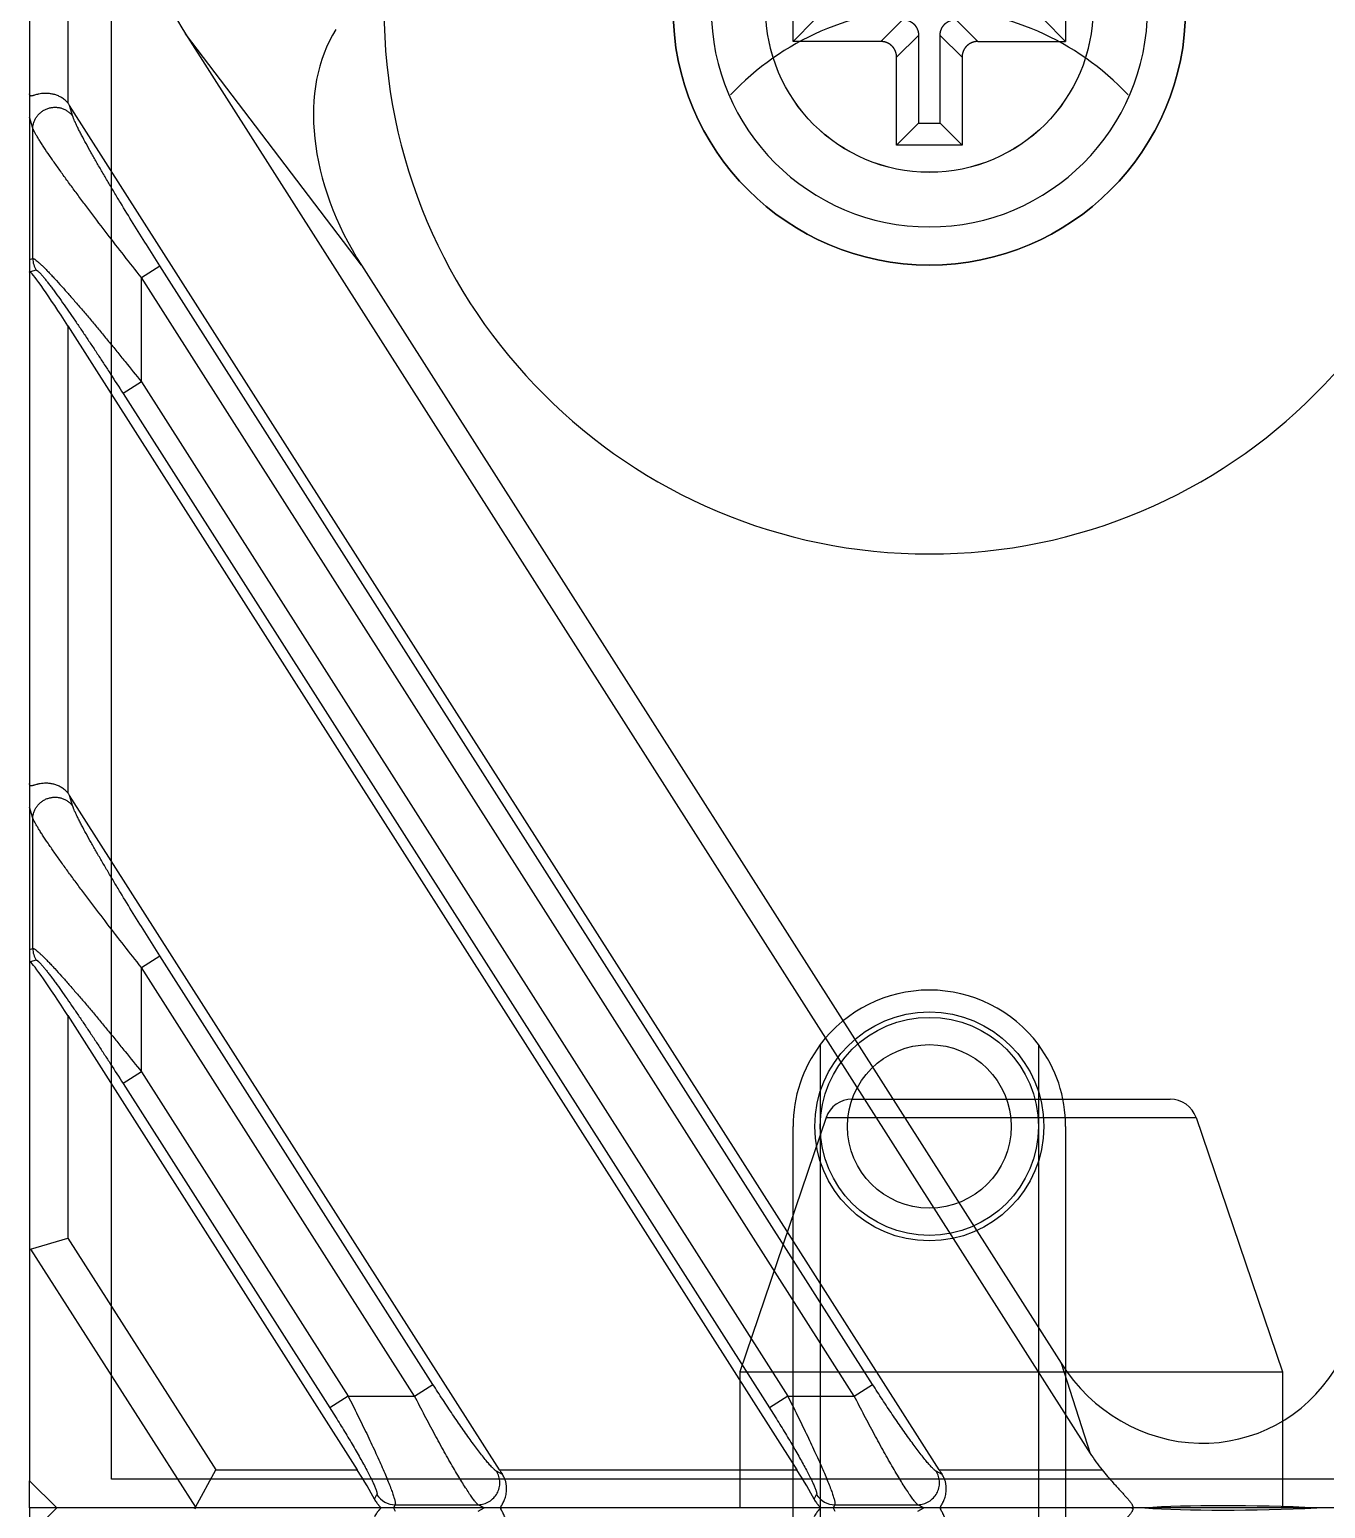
# Model space of a CAD drawing. Header units: millimetres. Extents: x 562 to 17351, y 2396 to 6995.
# Drawn here: x 12138.82 to 12162.58, y 5218.71 to 5245.84 of the extents above; entities that cross this region are included whole.
import ezdxf

# ---------------------------------------------------------------- set-up
doc = ezdxf.new("R2010")
doc.units = ezdxf.units.MM
doc.layers.add('02___PRT_ALL_AXES', color=7, linetype='Continuous')
doc.layers.add('_88746', color=7, linetype='Continuous')
doc.layers.add('1轮廓线', color=7, linetype='Continuous', lineweight=25)

# ---------------------------------------------------------------- blocks, each defined once
blk = doc.blocks.new('DTGCNV')
at = {"color": 7, "linetype": 'Continuous'}
for p, q in [((12731.701, 5017.697), (12737.535, 5017.697)), ((12731.228, 5017.358), (12729.643, 5012.697)), ((12731.228, 5017.358), (12738.009, 5017.358)), ((12738.009, 5017.358), (12739.593, 5012.697)), ((12729.643, 5012.697), (12729.643, 5010.197)), ((12729.643, 5012.697), (12739.593, 5012.697)), ((12739.593, 5012.697), (12739.593, 5010.197)), ((12717.118, 5010.197), (12716.618, 5009.697)), ((12716.618, 5010.197), (12716.618, 4673.197)), ((13316.618, 5010.197), (12716.618, 5010.197)), ((12723.29, 5010.197), (12723.323, 5010.138)), ((12724.846, 5010.138), (12724.954, 5010.197)), ((12731.353, 5010.197), (12731.385, 5010.138)), ((12732.909, 5010.138), (12733.017, 5010.197)), ((12717.318, 4710.171), (12717.318, 4698.471)), ((12722.704, 4695.492), (12719.48, 4699.738)), ((12719.48, 4699.738), (12736.07, 4673.698)), ((12733.297, 4673.397), (12717.353, 4698.425)), ((12717.412, 4698.222), (12717.353, 4698.425)), ((12716.677, 4698.008), (12716.618, 4698.21)), ((12716.677, 4695.616), (12716.677, 4698.008)), ((12716.618, 4695.599), (12716.677, 4695.616)), ((12716.74, 4695.402), (12716.631, 4695.371)), ((12718.67, 4695.268), (12719.006, 4695.482)), ((12732.078, 4674.963), (12719.006, 4695.482)), ((12722.704, 4695.492), (12735.535, 4675.352)), ((12731.742, 4674.749), (12718.67, 4695.268)), ((12718.67, 4693.352), (12718.67, 4695.268)), ((12717.318, 4694.384), (12730.688, 4673.397)), ((12717.318, 4694.384), (12717.318, 4685.816)), ((12718.67, 4693.352), (12718.334, 4693.138)), ((12718.67, 4693.352), (12730.521, 4674.749)), ((12718.334, 4693.138), (12730.185, 4674.535)), ((12725.234, 4673.397), (12717.353, 4685.769)), ((12717.412, 4685.566), (12717.353, 4685.769)), ((12716.677, 4685.352), (12716.618, 4685.555)), ((12716.677, 4682.96), (12716.677, 4685.352)), ((12716.618, 4682.943), (12716.677, 4682.96)), ((12716.74, 4682.746), (12716.631, 4682.715)), ((12718.67, 4682.612), (12719.006, 4682.826)), ((12724.015, 4674.963), (12719.006, 4682.826)), ((12723.679, 4674.749), (12718.67, 4682.612)), ((12718.67, 4680.696), (12718.67, 4682.612)), ((12717.318, 4681.728), (12722.626, 4673.397)), ((12717.318, 4681.728), (12717.318, 4677.643)), ((12718.67, 4680.696), (12718.334, 4680.482)), ((12718.334, 4680.482), (12722.123, 4674.535)), ((12718.67, 4680.696), (12722.459, 4674.749)), ((12716.635, 4677.443), (12717.318, 4677.643)), ((12717.318, 4677.643), (12720.035, 4673.397)), ((12716.635, 4677.443), (12719.662, 4672.714)), ((12735.535, 4675.352), (12736.07, 4673.698)), ((12723.679, 4674.749), (12724.015, 4674.963)), ((12731.742, 4674.749), (12732.078, 4674.963)), ((12722.459, 4674.749), (12722.123, 4674.535)), ((12722.459, 4674.749), (12723.679, 4674.749)), ((12730.521, 4674.749), (12730.185, 4674.535)), ((12730.521, 4674.749), (12731.742, 4674.749)), ((12716.618, 4673.197), (12717.118, 4672.697)), ((12719.662, 4672.714), (12720.035, 4673.397)), ((12720.035, 4673.397), (12722.626, 4673.397)), ((12725.291, 4673.309), (12725.182, 4673.369)), ((12725.234, 4673.397), (12730.688, 4673.397)), ((12733.353, 4673.309), (12733.245, 4673.369)), ((12733.297, 4673.397), (12736.286, 4673.397)), ((12722.942, 4672.86), (12722.987, 4672.941)), ((12731.005, 4672.86), (12731.049, 4672.941)), ((13316.618, 4672.697), (12717.118, 4672.697)), ((12723.323, 4672.756), (12723.29, 4672.697)), ((12723.323, 4672.756), (12724.846, 4672.756)), ((12724.954, 4672.697), (12724.846, 4672.756)), ((12731.385, 4672.756), (12731.353, 4672.697)), ((12731.385, 4672.756), (12732.909, 4672.756)), ((12733.017, 4672.697), (12732.909, 4672.756))]:
    blk.add_line(p, q, dxfattribs=at)
blk.add_circle((12733.118, 4700.197), 3, dxfattribs=at)
for centre, radius, start, end in [((12731.701, 5017.197), 0.5, 90, 161.222), ((12737.535, 5017.197), 0.5, 18.778, 90), ((12717.079, 4695.617), 0.402, 180.1282, 212.3718), ((12717.079, 4682.961), 0.402, 180.1282, 212.3718), ((12723.324, 4673.158), 0.402, 212.7568, 269.7432), ((12731.387, 4673.158), 0.402, 212.7568, 269.7432)]:
    blk.add_arc(centre, radius, start, end, dxfattribs=at)
for centre, major_axis, ratio, start_param, end_param in [((12719.184, 5009.497), (0.468, 0.695), 0.186347, -0.096093, 0.124846), ((12739.508, 5010.429), (3.18, 0.087), 0.080959, -2.446687, -1.345204), ((12722.169, 4701.122), (-2.652, 3.493), 0.684108, 0.247768, 1.451017), ((12725.393, 4696.876), (-2.652, 3.493), 0.684108, 0.247768, 1.451017), ((12717.02, 4698.2), (-0.117, 0.402), 0.954439, -1.274405, -1.134443), ((12717.318, 4694.27), (-0.698, 1.104), 0.046753, -1.496981, -0.118001), ((12717.02, 4685.544), (-0.117, 0.402), 0.954439, -1.274405, -1.134443), ((12717.318, 4681.614), (-0.698, 1.104), 0.046753, -1.496981, -0.118001), ((12717.318, 4676.312), (-0.687, 1.129), 0.116833, -0.03135, 0.189589), ((12738.027, 4677.044), (0.977, -3.022), 0.944553, -1.302149, 0.662888), ((12738.562, 4675.39), (-0.977, 3.022), 0.944553, -4.443741, -4.326562), ((12722.553, 4673.397), (-0.449, 0.699), 0.073624, -2.493847, -1.618026), ((12725.307, 4673.397), (-0.449, 0.699), 0.073624, 1.523567, 1.649478), ((12730.616, 4673.397), (-0.449, 0.699), 0.073624, -2.493847, -1.618026), ((12733.37, 4673.397), (-0.449, 0.699), 0.073624, 1.523567, 1.649478), ((12719.184, 4673.397), (-0.468, 0.695), 0.186347, -3.266439, -3.0455), ((12739.508, 4672.466), (3.18, -0.087), 0.080959, 1.345204, 2.446687)]:
    blk.add_ellipse(centre, major_axis=major_axis, ratio=ratio, start_param=start_param, end_param=end_param, dxfattribs=at)
for points, knots in [([(12723.044, 5010.197), (12723.045, 5010.197), (12723.047, 5010.197), (12723.049, 5010.197), (12723.051, 5010.196), (12723.052, 5010.194), (12723.052, 5010.191), (12723.051, 5010.189), (12723.049, 5010.185), (12723.045, 5010.179), (12723.04, 5010.172), (12723.032, 5010.163), (12723.024, 5010.153), (12723.014, 5010.142), (12723.001, 5010.126), (12722.983, 5010.102), (12722.962, 5010.07), (12722.948, 5010.047), (12722.942, 5010.035)], [0, 0, 0, 0, 0.012996, 0.023691, 0.032499, 0.040267, 0.057606, 0.069409, 0.083767, 0.120475, 0.167471, 0.223673, 0.287908, 0.359194, 0.436597, 0.607104, 0.795683, 1, 1, 1, 1]), ([(12725.291, 5009.585), (12725.302, 5009.603), (12725.323, 5009.64), (12725.346, 5009.699), (12725.36, 5009.759), (12725.367, 5009.818), (12725.367, 5009.874), (12725.361, 5009.927), (12725.351, 5009.975), (12725.338, 5010.02), (12725.323, 5010.059), (12725.309, 5010.089), (12725.297, 5010.111), (12725.289, 5010.125), (12725.282, 5010.138), (12725.275, 5010.15), (12725.269, 5010.161), (12725.264, 5010.17), (12725.261, 5010.177), (12725.26, 5010.182), (12725.26, 5010.186), (12725.261, 5010.19), (12725.263, 5010.193), (12725.265, 5010.195), (12725.268, 5010.196), (12725.273, 5010.197), (12725.277, 5010.197), (12725.28, 5010.197)], [0, 0, 0, 0, 0.097065, 0.192515, 0.285324, 0.374606, 0.459616, 0.539864, 0.615058, 0.684982, 0.749399, 0.807935, 0.834791, 0.859873, 0.883022, 0.904001, 0.922558, 0.93844, 0.951423, 0.956829, 0.961578, 0.96963, 0.973476, 0.977585, 0.982189, 0.987423, 1, 1, 1, 1]), ([(12731.107, 5010.197), (12731.108, 5010.197), (12731.11, 5010.197), (12731.112, 5010.197), (12731.113, 5010.196), (12731.115, 5010.194), (12731.115, 5010.191), (12731.114, 5010.189), (12731.112, 5010.185), (12731.108, 5010.179), (12731.102, 5010.172), (12731.095, 5010.163), (12731.086, 5010.153), (12731.077, 5010.142), (12731.063, 5010.126), (12731.045, 5010.102), (12731.024, 5010.07), (12731.011, 5010.047), (12731.005, 5010.035)], [0, 0, 0, 0, 0.012997, 0.023693, 0.032502, 0.040269, 0.057607, 0.069406, 0.083763, 0.120473, 0.16747, 0.223668, 0.287904, 0.359192, 0.436594, 0.607104, 0.795683, 1, 1, 1, 1]), ([(12733.353, 5009.585), (12733.365, 5009.603), (12733.386, 5009.64), (12733.408, 5009.699), (12733.423, 5009.759), (12733.429, 5009.818), (12733.429, 5009.874), (12733.424, 5009.927), (12733.414, 5009.975), (12733.401, 5010.02), (12733.386, 5010.059), (12733.371, 5010.089), (12733.36, 5010.111), (12733.352, 5010.125), (12733.344, 5010.138), (12733.337, 5010.15), (12733.332, 5010.161), (12733.327, 5010.17), (12733.324, 5010.177), (12733.323, 5010.182), (12733.323, 5010.186), (12733.324, 5010.19), (12733.326, 5010.193), (12733.328, 5010.195), (12733.331, 5010.196), (12733.336, 5010.197), (12733.34, 5010.197), (12733.342, 5010.197)], [0, 0, 0, 0, 0.097065, 0.192515, 0.285324, 0.374606, 0.459616, 0.539864, 0.615058, 0.684982, 0.749399, 0.807935, 0.834791, 0.859873, 0.883022, 0.904001, 0.922558, 0.93844, 0.951423, 0.956829, 0.961578, 0.96963, 0.973476, 0.977585, 0.982189, 0.987423, 1, 1, 1, 1]), ([(12736.824, 5010.197), (12736.828, 5010.197), (12736.834, 5010.197), (12736.841, 5010.194), (12736.845, 5010.191), (12736.849, 5010.186), (12736.85, 5010.181), (12736.85, 5010.175), (12736.849, 5010.167), (12736.846, 5010.156), (12736.839, 5010.142), (12736.83, 5010.126), (12736.818, 5010.109), (12736.799, 5010.082), (12736.77, 5010.047), (12736.731, 5010.002), (12736.687, 5009.953), (12736.641, 5009.902), (12736.592, 5009.849), (12736.542, 5009.794), (12736.473, 5009.718), (12736.387, 5009.62), (12736.319, 5009.539), (12736.286, 5009.497)], [0, 0, 0, 0, 0.011112, 0.020255, 0.024391, 0.028473, 0.037279, 0.042422, 0.048212, 0.061978, 0.078873, 0.098855, 0.121745, 0.147283, 0.20515, 0.270312, 0.341022, 0.415964, 0.494162, 0.574906, 0.657633, 0.827281, 1, 1, 1, 1]), ([(12717.318, 4698.471), (12717.303, 4698.49), (12717.269, 4698.524), (12717.21, 4698.567), (12717.147, 4698.6), (12717.082, 4698.624), (12717.017, 4698.639), (12716.954, 4698.646), (12716.895, 4698.647), (12716.84, 4698.643), (12716.797, 4698.636), (12716.766, 4698.629), (12716.739, 4698.622), (12716.714, 4698.615), (12716.69, 4698.608), (12716.676, 4698.603), (12716.662, 4698.6), (12716.651, 4698.598), (12716.64, 4698.598), (12716.632, 4698.601), (12716.625, 4698.607), (12716.621, 4698.616), (12716.619, 4698.628), (12716.618, 4698.636), (12716.618, 4698.641)], [0, 0, 0, 0, 0.092092, 0.18383, 0.274482, 0.363041, 0.448376, 0.529457, 0.605459, 0.675766, 0.739913, 0.769539, 0.797439, 0.847676, 0.869774, 0.889641, 0.907107, 0.922074, 0.934647, 0.945489, 0.956057, 0.968087, 0.982675, 1, 1, 1, 1]), ([(12716.677, 4698.008), (12716.678, 4698.028), (12716.682, 4698.069), (12716.699, 4698.129), (12716.725, 4698.185), (12716.76, 4698.237), (12716.803, 4698.283), (12716.853, 4698.322), (12716.909, 4698.354), (12716.968, 4698.376), (12717.031, 4698.389), (12717.095, 4698.393), (12717.158, 4698.387), (12717.219, 4698.371), (12717.276, 4698.346), (12717.329, 4698.312), (12717.375, 4698.271), (12717.4, 4698.239), (12717.412, 4698.222)], [0, 0, 0, 0, 0.061113, 0.122614, 0.184534, 0.246921, 0.309743, 0.372936, 0.436398, 0.5, 0.563602, 0.627064, 0.690257, 0.753079, 0.815466, 0.877386, 0.938887, 1, 1, 1, 1]), ([(12719.006, 4695.482), (12718.923, 4695.612), (12718.76, 4695.87), (12718.519, 4696.257), (12718.323, 4696.578), (12718.17, 4696.832), (12718.059, 4697.019), (12717.951, 4697.203), (12717.847, 4697.382), (12717.748, 4697.555), (12717.657, 4697.72), (12717.586, 4697.851), (12717.535, 4697.949), (12717.501, 4698.017), (12717.471, 4698.078), (12717.446, 4698.133), (12717.428, 4698.175), (12717.418, 4698.203), (12717.414, 4698.216), (12717.412, 4698.222)], [0, 0, 0, 0, 0.145071, 0.289149, 0.431131, 0.500908, 0.569567, 0.636803, 0.702211, 0.76523, 0.825074, 0.880596, 0.906233, 0.930094, 0.951832, 0.971044, 0.987264, 0.994099, 1, 1, 1, 1]), ([(12718.67, 4695.268), (12718.563, 4695.402), (12718.353, 4695.668), (12718.043, 4696.068), (12717.791, 4696.398), (12717.595, 4696.658), (12717.455, 4696.847), (12717.319, 4697.032), (12717.19, 4697.211), (12717.069, 4697.381), (12716.959, 4697.541), (12716.875, 4697.667), (12716.815, 4697.76), (12716.776, 4697.822), (12716.743, 4697.878), (12716.715, 4697.928), (12716.696, 4697.965), (12716.684, 4697.991), (12716.679, 4698.003), (12716.677, 4698.008)], [0, 0, 0, 0, 0.151037, 0.300586, 0.447016, 0.518439, 0.588237, 0.655992, 0.721178, 0.783101, 0.840848, 0.893205, 0.916879, 0.938573, 0.958018, 0.974928, 0.989013, 0.994909, 1, 1, 1, 1]), ([(12716.677, 4695.616), (12716.679, 4695.617), (12716.684, 4695.617), (12716.692, 4695.614), (12716.702, 4695.609), (12716.713, 4695.603), (12716.727, 4695.594), (12716.747, 4695.578), (12716.777, 4695.553), (12716.817, 4695.517), (12716.862, 4695.474), (12716.911, 4695.425), (12716.964, 4695.37), (12717.021, 4695.31), (12717.102, 4695.223), (12717.209, 4695.105), (12717.342, 4694.954), (12717.481, 4694.794), (12717.624, 4694.627), (12717.77, 4694.454), (12717.918, 4694.277), (12718.068, 4694.096), (12718.218, 4693.913), (12718.419, 4693.665), (12718.57, 4693.478), (12718.67, 4693.352)], [0, 0, 0, 0, 0.002036, 0.004765, 0.008306, 0.012701, 0.017956, 0.024063, 0.038745, 0.05652, 0.077106, 0.100208, 0.125538, 0.152825, 0.181822, 0.244102, 0.310933, 0.381227, 0.454167, 0.529124, 0.605619, 0.683271, 0.76177, 0.840872, 1, 1, 1, 1]), ([(12716.74, 4695.402), (12716.741, 4695.403), (12716.745, 4695.402), (12716.749, 4695.401), (12716.754, 4695.398), (12716.762, 4695.393), (12716.773, 4695.385), (12716.785, 4695.374), (12716.799, 4695.361), (12716.814, 4695.345), (12716.836, 4695.32), (12716.867, 4695.284), (12716.907, 4695.235), (12716.95, 4695.18), (12716.996, 4695.121), (12717.044, 4695.056), (12717.112, 4694.964), (12717.199, 4694.842), (12717.307, 4694.689), (12717.418, 4694.529), (12717.53, 4694.364), (12717.644, 4694.195), (12717.759, 4694.023), (12717.874, 4693.849), (12717.989, 4693.673), (12718.143, 4693.436), (12718.257, 4693.258), (12718.334, 4693.138)], [0, 0, 0, 0, 0.001988, 0.003277, 0.004801, 0.008605, 0.013451, 0.019328, 0.026206, 0.034036, 0.042764, 0.062675, 0.085465, 0.110691, 0.137955, 0.166932, 0.197336, 0.261568, 0.329268, 0.399486, 0.471568, 0.545042, 0.619552, 0.694837, 0.77068, 0.84692, 1, 1, 1, 1]), ([(12716.618, 4695.369), (12716.618, 4695.37), (12716.618, 4695.371), (12716.619, 4695.373), (12716.62, 4695.375), (12716.622, 4695.375), (12716.624, 4695.375), (12716.626, 4695.374), (12716.628, 4695.373), (12716.63, 4695.371), (12716.631, 4695.371)], [0, 0, 0, 0, 0.134296, 0.239838, 0.325336, 0.408088, 0.50825, 0.637794, 0.80127, 1, 1, 1, 1]), ([(12717.318, 4685.816), (12717.303, 4685.834), (12717.269, 4685.868), (12717.21, 4685.911), (12717.147, 4685.944), (12717.082, 4685.968), (12717.017, 4685.983), (12716.954, 4685.991), (12716.895, 4685.991), (12716.84, 4685.987), (12716.797, 4685.98), (12716.766, 4685.973), (12716.739, 4685.966), (12716.714, 4685.959), (12716.69, 4685.952), (12716.676, 4685.948), (12716.662, 4685.944), (12716.651, 4685.942), (12716.64, 4685.943), (12716.632, 4685.945), (12716.625, 4685.951), (12716.621, 4685.96), (12716.619, 4685.972), (12716.618, 4685.98), (12716.618, 4685.985)], [0, 0, 0, 0, 0.092092, 0.18383, 0.274482, 0.363041, 0.448376, 0.529457, 0.605459, 0.675766, 0.739913, 0.769539, 0.797439, 0.847676, 0.869774, 0.889641, 0.907107, 0.922074, 0.934647, 0.945489, 0.956057, 0.968087, 0.982675, 1, 1, 1, 1]), ([(12716.677, 4685.352), (12716.678, 4685.372), (12716.682, 4685.413), (12716.699, 4685.473), (12716.725, 4685.529), (12716.76, 4685.581), (12716.803, 4685.627), (12716.853, 4685.667), (12716.909, 4685.698), (12716.968, 4685.72), (12717.031, 4685.733), (12717.095, 4685.737), (12717.158, 4685.731), (12717.219, 4685.715), (12717.276, 4685.69), (12717.329, 4685.656), (12717.375, 4685.615), (12717.4, 4685.583), (12717.412, 4685.566)], [0, 0, 0, 0, 0.061113, 0.122614, 0.184534, 0.246921, 0.309743, 0.372936, 0.436398, 0.5, 0.563602, 0.627064, 0.690257, 0.753079, 0.815466, 0.877386, 0.938887, 1, 1, 1, 1]), ([(12718.67, 4682.612), (12718.563, 4682.746), (12718.353, 4683.013), (12718.043, 4683.412), (12717.791, 4683.742), (12717.595, 4684.002), (12717.455, 4684.191), (12717.319, 4684.376), (12717.19, 4684.555), (12717.069, 4684.725), (12716.959, 4684.885), (12716.875, 4685.011), (12716.815, 4685.104), (12716.776, 4685.166), (12716.743, 4685.223), (12716.715, 4685.272), (12716.696, 4685.309), (12716.684, 4685.335), (12716.679, 4685.347), (12716.677, 4685.352)], [0, 0, 0, 0, 0.151037, 0.300586, 0.447016, 0.518439, 0.588237, 0.655992, 0.721178, 0.783101, 0.840848, 0.893205, 0.916879, 0.938573, 0.958018, 0.974928, 0.989013, 0.994909, 1, 1, 1, 1]), ([(12719.006, 4682.826), (12718.923, 4682.956), (12718.76, 4683.214), (12718.519, 4683.601), (12718.323, 4683.923), (12718.17, 4684.177), (12718.059, 4684.363), (12717.951, 4684.547), (12717.847, 4684.726), (12717.748, 4684.899), (12717.657, 4685.064), (12717.586, 4685.195), (12717.535, 4685.294), (12717.501, 4685.361), (12717.471, 4685.422), (12717.446, 4685.477), (12717.428, 4685.519), (12717.418, 4685.547), (12717.414, 4685.56), (12717.412, 4685.566)], [0, 0, 0, 0, 0.145071, 0.289149, 0.431131, 0.500908, 0.569567, 0.636803, 0.702211, 0.76523, 0.825074, 0.880596, 0.906233, 0.930094, 0.951832, 0.971044, 0.987264, 0.994099, 1, 1, 1, 1]), ([(12716.677, 4682.96), (12716.679, 4682.961), (12716.684, 4682.961), (12716.692, 4682.958), (12716.702, 4682.954), (12716.713, 4682.947), (12716.727, 4682.938), (12716.747, 4682.922), (12716.777, 4682.897), (12716.817, 4682.861), (12716.862, 4682.818), (12716.911, 4682.769), (12716.964, 4682.714), (12717.021, 4682.654), (12717.102, 4682.567), (12717.209, 4682.449), (12717.342, 4682.298), (12717.481, 4682.138), (12717.624, 4681.971), (12717.77, 4681.798), (12717.918, 4681.621), (12718.068, 4681.44), (12718.218, 4681.257), (12718.419, 4681.009), (12718.57, 4680.822), (12718.67, 4680.696)], [0, 0, 0, 0, 0.002036, 0.004765, 0.008306, 0.012701, 0.017956, 0.024063, 0.038745, 0.05652, 0.077106, 0.100208, 0.125538, 0.152825, 0.181822, 0.244102, 0.310933, 0.381227, 0.454167, 0.529124, 0.605619, 0.683271, 0.76177, 0.840872, 1, 1, 1, 1]), ([(12716.618, 4682.713), (12716.618, 4682.714), (12716.618, 4682.715), (12716.619, 4682.717), (12716.62, 4682.719), (12716.622, 4682.719), (12716.624, 4682.719), (12716.626, 4682.718), (12716.628, 4682.717), (12716.63, 4682.715), (12716.631, 4682.715)], [0, 0, 0, 0, 0.134296, 0.239838, 0.325336, 0.408088, 0.50825, 0.637794, 0.80127, 1, 1, 1, 1]), ([(12716.74, 4682.746), (12716.741, 4682.747), (12716.745, 4682.747), (12716.749, 4682.745), (12716.754, 4682.743), (12716.762, 4682.737), (12716.773, 4682.729), (12716.785, 4682.718), (12716.799, 4682.705), (12716.814, 4682.689), (12716.836, 4682.664), (12716.867, 4682.628), (12716.907, 4682.579), (12716.95, 4682.525), (12716.996, 4682.465), (12717.044, 4682.4), (12717.112, 4682.308), (12717.199, 4682.186), (12717.307, 4682.033), (12717.418, 4681.873), (12717.53, 4681.708), (12717.644, 4681.539), (12717.759, 4681.368), (12717.874, 4681.193), (12717.989, 4681.017), (12718.143, 4680.78), (12718.257, 4680.602), (12718.334, 4680.482)], [0, 0, 0, 0, 0.001988, 0.003277, 0.004801, 0.008605, 0.013451, 0.019328, 0.026206, 0.034036, 0.042764, 0.062675, 0.085465, 0.110691, 0.137955, 0.166932, 0.197336, 0.261568, 0.329268, 0.399486, 0.471568, 0.545042, 0.619552, 0.694837, 0.77068, 0.84692, 1, 1, 1, 1]), ([(12725.182, 4673.369), (12725.177, 4673.372), (12725.167, 4673.379), (12725.15, 4673.392), (12725.131, 4673.41), (12725.109, 4673.431), (12725.086, 4673.455), (12725.05, 4673.495), (12725.001, 4673.553), (12724.938, 4673.631), (12724.868, 4673.72), (12724.794, 4673.818), (12724.716, 4673.925), (12724.634, 4674.039), (12724.519, 4674.202), (12724.372, 4674.417), (12724.194, 4674.686), (12724.075, 4674.87), (12724.015, 4674.963)], [0, 0, 0, 0, 0.008615, 0.019455, 0.032505, 0.047714, 0.065009, 0.084305, 0.128526, 0.179599, 0.236742, 0.299202, 0.366274, 0.437309, 0.511707, 0.668418, 0.832402, 1, 1, 1, 1]), ([(12733.245, 4673.369), (12733.24, 4673.372), (12733.229, 4673.379), (12733.213, 4673.392), (12733.194, 4673.41), (12733.172, 4673.431), (12733.149, 4673.455), (12733.113, 4673.495), (12733.064, 4673.553), (12733, 4673.631), (12732.931, 4673.72), (12732.857, 4673.818), (12732.779, 4673.925), (12732.697, 4674.039), (12732.582, 4674.202), (12732.435, 4674.417), (12732.256, 4674.686), (12732.138, 4674.87), (12732.078, 4674.963)], [0, 0, 0, 0, 0.008615, 0.019455, 0.032505, 0.047714, 0.065009, 0.084305, 0.128526, 0.179599, 0.236742, 0.299202, 0.366274, 0.437309, 0.511707, 0.668418, 0.832402, 1, 1, 1, 1]), ([(12722.123, 4674.535), (12722.18, 4674.445), (12722.292, 4674.266), (12722.454, 4674.001), (12722.581, 4673.785), (12722.676, 4673.62), (12722.741, 4673.504), (12722.8, 4673.395), (12722.852, 4673.295), (12722.897, 4673.204), (12722.929, 4673.135), (12722.95, 4673.086), (12722.963, 4673.055), (12722.973, 4673.026), (12722.981, 4673.002), (12722.986, 4672.981), (12722.989, 4672.966), (12722.99, 4672.956), (12722.989, 4672.949), (12722.988, 4672.943), (12722.987, 4672.941)], [0, 0, 0, 0, 0.175673, 0.347519, 0.511196, 0.588381, 0.661487, 0.7297, 0.792145, 0.847915, 0.896102, 0.917087, 0.935869, 0.952372, 0.966531, 0.978313, 0.987727, 0.991571, 0.994868, 1, 1, 1, 1]), ([(12722.459, 4674.749), (12722.518, 4674.633), (12722.633, 4674.404), (12722.772, 4674.119), (12722.877, 4673.897), (12722.952, 4673.738), (12723.021, 4673.585), (12723.085, 4673.441), (12723.143, 4673.307), (12723.194, 4673.183), (12723.238, 4673.073), (12723.273, 4672.978), (12723.296, 4672.907), (12723.31, 4672.859), (12723.318, 4672.83), (12723.323, 4672.805), (12723.325, 4672.784), (12723.326, 4672.77), (12723.324, 4672.761), (12723.323, 4672.758), (12723.323, 4672.756)], [0, 0, 0, 0, 0.17863, 0.352747, 0.436605, 0.51745, 0.594578, 0.667244, 0.734677, 0.796087, 0.850691, 0.897742, 0.936571, 0.952732, 0.966652, 0.978305, 0.98769, 0.994858, 0.997662, 1, 1, 1, 1]), ([(12724.846, 4672.756), (12724.841, 4672.76), (12724.831, 4672.768), (12724.815, 4672.784), (12724.797, 4672.805), (12724.776, 4672.83), (12724.753, 4672.86), (12724.718, 4672.908), (12724.671, 4672.977), (12724.609, 4673.073), (12724.541, 4673.182), (12724.467, 4673.303), (12724.389, 4673.436), (12724.307, 4673.578), (12724.191, 4673.784), (12724.042, 4674.056), (12723.86, 4674.397), (12723.74, 4674.63), (12723.679, 4674.749)], [0, 0, 0, 0, 0.007664, 0.017477, 0.029447, 0.043543, 0.059716, 0.077906, 0.120046, 0.169342, 0.22513, 0.286734, 0.353486, 0.424739, 0.49987, 0.659399, 0.827544, 1, 1, 1, 1]), ([(12730.185, 4674.535), (12730.243, 4674.445), (12730.355, 4674.266), (12730.517, 4674.001), (12730.644, 4673.785), (12730.739, 4673.62), (12730.803, 4673.504), (12730.862, 4673.395), (12730.915, 4673.295), (12730.96, 4673.204), (12730.992, 4673.135), (12731.013, 4673.086), (12731.025, 4673.055), (12731.036, 4673.026), (12731.044, 4673.002), (12731.049, 4672.981), (12731.052, 4672.966), (12731.052, 4672.956), (12731.052, 4672.949), (12731.051, 4672.943), (12731.049, 4672.941)], [0, 0, 0, 0, 0.175673, 0.347519, 0.511196, 0.588381, 0.661487, 0.7297, 0.792145, 0.847915, 0.896102, 0.917087, 0.935869, 0.952372, 0.966531, 0.978313, 0.987727, 0.991571, 0.994868, 1, 1, 1, 1]), ([(12730.521, 4674.749), (12730.58, 4674.633), (12730.695, 4674.404), (12730.834, 4674.119), (12730.94, 4673.897), (12731.014, 4673.738), (12731.084, 4673.585), (12731.148, 4673.441), (12731.206, 4673.307), (12731.257, 4673.183), (12731.3, 4673.073), (12731.336, 4672.978), (12731.359, 4672.907), (12731.373, 4672.859), (12731.38, 4672.83), (12731.385, 4672.805), (12731.388, 4672.784), (12731.388, 4672.77), (12731.387, 4672.761), (12731.386, 4672.758), (12731.385, 4672.756)], [0, 0, 0, 0, 0.17863, 0.352747, 0.436605, 0.51745, 0.594578, 0.667244, 0.734677, 0.796087, 0.850691, 0.897742, 0.936571, 0.952732, 0.966652, 0.978305, 0.98769, 0.994858, 0.997662, 1, 1, 1, 1]), ([(12732.909, 4672.756), (12732.904, 4672.76), (12732.894, 4672.768), (12732.878, 4672.784), (12732.859, 4672.805), (12732.839, 4672.83), (12732.816, 4672.86), (12732.781, 4672.908), (12732.733, 4672.977), (12732.671, 4673.073), (12732.603, 4673.182), (12732.53, 4673.303), (12732.452, 4673.436), (12732.37, 4673.578), (12732.254, 4673.784), (12732.104, 4674.056), (12731.923, 4674.397), (12731.802, 4674.63), (12731.742, 4674.749)], [0, 0, 0, 0, 0.007664, 0.017477, 0.029447, 0.043543, 0.059716, 0.077906, 0.120046, 0.169342, 0.22513, 0.286734, 0.353486, 0.424739, 0.49987, 0.659399, 0.827544, 1, 1, 1, 1]), ([(12724.846, 4672.756), (12724.881, 4672.757), (12724.951, 4672.767), (12725.049, 4672.81), (12725.132, 4672.877), (12725.195, 4672.963), (12725.234, 4673.063), (12725.246, 4673.169), (12725.23, 4673.274), (12725.201, 4673.339), (12725.182, 4673.369)], [0, 0, 0, 0, 0.124309, 0.249137, 0.374435, 0.5, 0.625565, 0.750863, 0.875691, 1, 1, 1, 1]), ([(12725.28, 4672.697), (12725.277, 4672.697), (12725.273, 4672.698), (12725.268, 4672.699), (12725.265, 4672.7), (12725.263, 4672.702), (12725.261, 4672.705), (12725.26, 4672.708), (12725.26, 4672.712), (12725.261, 4672.717), (12725.264, 4672.724), (12725.269, 4672.734), (12725.275, 4672.744), (12725.282, 4672.756), (12725.289, 4672.77), (12725.297, 4672.784), (12725.309, 4672.806), (12725.323, 4672.835), (12725.338, 4672.875), (12725.351, 4672.919), (12725.361, 4672.968), (12725.367, 4673.021), (12725.367, 4673.077), (12725.36, 4673.136), (12725.346, 4673.195), (12725.323, 4673.254), (12725.302, 4673.291), (12725.291, 4673.309)], [0, 0, 0, 0, 0.012577, 0.017811, 0.022415, 0.026524, 0.030371, 0.038422, 0.043171, 0.048577, 0.06156, 0.077442, 0.095999, 0.116978, 0.140127, 0.165209, 0.192065, 0.250601, 0.315018, 0.384942, 0.460136, 0.540384, 0.625394, 0.714676, 0.807485, 0.902935, 1, 1, 1, 1]), ([(12732.909, 4672.756), (12732.944, 4672.757), (12733.014, 4672.767), (12733.112, 4672.81), (12733.195, 4672.877), (12733.258, 4672.963), (12733.297, 4673.063), (12733.309, 4673.169), (12733.292, 4673.274), (12733.263, 4673.339), (12733.245, 4673.369)], [0, 0, 0, 0, 0.124309, 0.249137, 0.374435, 0.5, 0.625565, 0.750863, 0.875691, 1, 1, 1, 1]), ([(12733.342, 4672.697), (12733.34, 4672.697), (12733.336, 4672.698), (12733.331, 4672.699), (12733.328, 4672.7), (12733.326, 4672.702), (12733.324, 4672.705), (12733.323, 4672.708), (12733.323, 4672.712), (12733.324, 4672.717), (12733.327, 4672.724), (12733.332, 4672.734), (12733.337, 4672.744), (12733.344, 4672.756), (12733.352, 4672.77), (12733.36, 4672.784), (12733.371, 4672.806), (12733.386, 4672.835), (12733.401, 4672.875), (12733.414, 4672.919), (12733.424, 4672.968), (12733.429, 4673.021), (12733.429, 4673.077), (12733.423, 4673.136), (12733.408, 4673.195), (12733.386, 4673.254), (12733.365, 4673.291), (12733.353, 4673.309)], [0, 0, 0, 0, 0.012577, 0.017811, 0.022415, 0.026524, 0.030371, 0.038422, 0.043171, 0.048577, 0.06156, 0.077442, 0.095999, 0.116978, 0.140127, 0.165209, 0.192065, 0.250601, 0.315018, 0.384942, 0.460136, 0.540384, 0.625394, 0.714676, 0.807485, 0.902935, 1, 1, 1, 1]), ([(12736.286, 4673.397), (12736.319, 4673.356), (12736.387, 4673.275), (12736.473, 4673.176), (12736.542, 4673.1), (12736.592, 4673.045), (12736.641, 4672.992), (12736.687, 4672.941), (12736.731, 4672.893), (12736.77, 4672.848), (12736.799, 4672.812), (12736.818, 4672.786), (12736.83, 4672.768), (12736.839, 4672.752), (12736.846, 4672.738), (12736.849, 4672.728), (12736.85, 4672.72), (12736.85, 4672.714), (12736.849, 4672.708), (12736.845, 4672.704), (12736.841, 4672.701), (12736.834, 4672.698), (12736.828, 4672.697), (12736.824, 4672.697)], [0, 0, 0, 0, 0.172719, 0.342367, 0.425093, 0.505837, 0.584035, 0.658977, 0.729688, 0.79485, 0.852716, 0.878254, 0.901145, 0.921127, 0.938022, 0.951788, 0.957578, 0.962721, 0.971527, 0.975609, 0.979745, 0.988888, 1, 1, 1, 1]), ([(12722.942, 4672.86), (12722.948, 4672.847), (12722.962, 4672.824), (12722.983, 4672.792), (12723.001, 4672.769), (12723.014, 4672.752), (12723.024, 4672.741), (12723.032, 4672.731), (12723.04, 4672.723), (12723.045, 4672.715), (12723.049, 4672.71), (12723.051, 4672.706), (12723.052, 4672.703), (12723.052, 4672.701), (12723.051, 4672.699), (12723.049, 4672.698), (12723.047, 4672.697), (12723.045, 4672.697), (12723.044, 4672.697)], [0, 0, 0, 0, 0.204317, 0.392896, 0.563403, 0.640806, 0.712092, 0.776327, 0.832529, 0.879525, 0.916233, 0.930591, 0.942394, 0.959733, 0.967501, 0.976309, 0.987004, 1, 1, 1, 1]), ([(12731.005, 4672.86), (12731.011, 4672.847), (12731.024, 4672.824), (12731.045, 4672.792), (12731.063, 4672.769), (12731.077, 4672.752), (12731.086, 4672.741), (12731.095, 4672.731), (12731.102, 4672.723), (12731.108, 4672.715), (12731.112, 4672.71), (12731.114, 4672.706), (12731.115, 4672.703), (12731.115, 4672.701), (12731.113, 4672.699), (12731.112, 4672.698), (12731.11, 4672.697), (12731.108, 4672.697), (12731.107, 4672.697)], [0, 0, 0, 0, 0.204317, 0.392896, 0.563403, 0.640806, 0.712092, 0.776327, 0.832529, 0.879525, 0.916233, 0.930591, 0.942394, 0.959733, 0.967501, 0.976309, 0.987004, 1, 1, 1, 1])]:
    blk.add_open_spline(points, degree=3, knots=knots, dxfattribs=at)
at = {"layer": '_88746', "color": 7, "linetype": 'Continuous'}
for p, q in [((12716.618, 4672.697), (12716.618, 4673.197)), ((12717.118, 4672.697), (12716.618, 4672.697))]:
    blk.add_line(p, q, dxfattribs=at)
blk = doc.blocks.new('*U61')
blk.add_blockref('DTGCNV', (-13016.618, -4845.197))
blk = doc.blocks.new('*U62')
at = {"color": 0, "linetype": 'ByBlock', "lineweight": -2, "transparency": 16777216}
for p in [(0, 1350), (0, 1012.5)]:
    blk.add_blockref('*U61', p, dxfattribs=at)
blk = doc.blocks.new('dfx')
at = {"color": 114, "linetype": 'Continuous', "lineweight": -3, "true_color": 0x139b48}
for p, q in [((13138.482, 8861.227), (13138.482, 8869.727)), ((13143.482, 8869.727), (13143.482, 8861.227))]:
    blk.add_line(p, q, dxfattribs=at)
for radius in [2, 1.5]:
    blk.add_circle((13140.982, 8869.727), radius, dxfattribs=at)
for start, end in [(143.1301, 180), (0, 36.8699)]:
    blk.add_arc((13140.982, 8869.727), 2.5, start, end, dxfattribs=at)
at = {"layer": '02___PRT_ALL_AXES', "color": 114, "linetype": 'Continuous', "lineweight": -3, "true_color": 0x139b48}
for p, q in [((13138.982, 8871.227), (13138.982, 8861.227)), ((13142.982, 8871.227), (13142.982, 8861.227))]:
    blk.add_line(p, q, dxfattribs=at)
blk.add_arc((13140.982, 8869.727), 2.5, 36.8699, 143.1301, dxfattribs=at)
blk = doc.blocks.new('*U142')
blk.add_blockref('dfx', (-13416.982, -8530.477))
blk = doc.blocks.new('*U143')
at = {"color": 0, "linetype": 'ByBlock', "lineweight": -2, "transparency": 16777216}
blk.add_blockref('*U142', (0, 675), dxfattribs=at)
blk = doc.blocks.new('rygdvx')
at = {"color": 114, "linetype": 'Continuous', "true_color": 0x139b48}
for p, q in [((13655.558, 10963.11), (13655.558, 11028.585)), ((13685.558, 10963.11), (13655.558, 10963.11))]:
    blk.add_line(p, q, dxfattribs=at)
blk.add_arc((13670.558, 10985.085), 5, 43.1625, 136.8375, dxfattribs=at)
at = {"layer": '02___PRT_ALL_AXES', "color": 114, "linetype": 'Continuous', "true_color": 0x139b48}
blk.add_circle((13670.558, 10969.585), 2.1, dxfattribs=at)
for radius in [10, 4]:
    blk.add_arc((13670.558, 10990.085), radius, 180, 0, dxfattribs=at)
blk = doc.blocks.new('*U139')
blk.add_blockref('rygdvx', (-13946.558, -11136.347))
blk = doc.blocks.new('*U141')
at = {"color": 0, "linetype": 'ByBlock', "lineweight": -2, "transparency": 16777216}
blk.add_blockref('*U139', (0, 0), dxfattribs=at)
blk = doc.blocks.new('TFHVNB')
at = {"layer": '1轮廓线', "linetype": 'Continuous', "lineweight": 25}
for p, q in [((11926.127, 3623.706), (11926.529, 3623.304)), ((11926.127, 3622.095), (11926.127, 3623.706)), ((11926.127, 3623.706), (11927.327, 3623.706)), ((11927.327, 3623.706), (11926.925, 3623.304)), ((11927.327, 3623.706), (11927.327, 3622.095)), ((11926.529, 3623.304), (11926.925, 3623.304)), ((11926.529, 3621.693), (11926.529, 3623.304)), ((11926.925, 3621.693), (11926.925, 3623.304)), ((11924.227, 3621.806), (11924.629, 3621.404)), ((11924.227, 3620.606), (11924.227, 3621.806)), ((11924.227, 3621.806), (11925.837, 3621.806)), ((11927.617, 3621.806), (11929.227, 3621.806)), ((11929.227, 3621.806), (11928.825, 3621.404)), ((11929.227, 3621.806), (11929.227, 3620.606)), ((11924.629, 3621.404), (11924.629, 3621.007)), ((11926.239, 3621.404), (11924.629, 3621.404)), ((11928.825, 3621.404), (11927.215, 3621.404)), ((11928.825, 3621.007), (11928.825, 3621.404)), ((11924.227, 3620.606), (11924.629, 3621.007)), ((11926.239, 3621.007), (11924.629, 3621.007)), ((11927.215, 3621.007), (11928.825, 3621.007)), ((11929.227, 3620.606), (11928.825, 3621.007)), ((11925.837, 3620.606), (11924.227, 3620.606)), ((11926.529, 3620.718), (11926.529, 3619.107)), ((11926.925, 3619.107), (11926.925, 3620.718)), ((11927.617, 3620.606), (11929.227, 3620.606)), ((11926.127, 3618.706), (11926.127, 3620.316)), ((11927.327, 3620.316), (11927.327, 3618.706)), ((11926.127, 3618.706), (11926.529, 3619.107)), ((11926.529, 3619.107), (11926.925, 3619.107)), ((11927.327, 3618.706), (11926.925, 3619.107)), ((11927.327, 3618.706), (11926.127, 3618.706))]:
    blk.add_line(p, q, dxfattribs=at)
at = {"layer": '1轮廓线', "linetype": 'Continuous', "lineweight": 13}
for p, q in [((11926.127, 3622.095), (11926.529, 3621.693)), ((11927.327, 3622.095), (11926.925, 3621.693)), ((11925.837, 3621.806), (11926.239, 3621.404)), ((11927.617, 3621.806), (11927.215, 3621.404)), ((11925.837, 3620.606), (11926.239, 3621.007)), ((11927.617, 3620.606), (11927.215, 3621.007)), ((11926.127, 3620.316), (11926.529, 3620.718)), ((11927.327, 3620.316), (11926.925, 3620.718))]:
    blk.add_line(p, q, dxfattribs=at)
at = {"layer": '1轮廓线', "linetype": 'Continuous', "lineweight": 25}
for radius in [4.7, 3]:
    blk.add_circle((11926.727, 3621.206), radius, dxfattribs=at)
for start, end in [(0, 180), (180, 0)]:
    blk.add_arc((11926.727, 3621.206), 4.7, start, end, dxfattribs=at)
for points in [[(11925.837, 3621.806), (11925.901, 3621.806), (11925.957, 3621.83), (11926.006, 3621.852), (11926.043, 3621.889), (11926.08, 3621.925), (11926.102, 3621.975), (11926.127, 3622.031), (11926.127, 3622.095)], [(11927.327, 3622.095), (11927.327, 3622.032), (11927.352, 3621.975), (11927.373, 3621.927), (11927.411, 3621.889), (11927.447, 3621.853), (11927.497, 3621.83), (11927.552, 3621.806), (11927.617, 3621.806)], [(11926.529, 3621.693), (11926.529, 3621.63), (11926.504, 3621.573), (11926.483, 3621.525), (11926.445, 3621.487), (11926.409, 3621.451), (11926.359, 3621.429), (11926.304, 3621.404), (11926.239, 3621.404)], [(11927.215, 3621.404), (11927.152, 3621.404), (11927.095, 3621.429), (11927.047, 3621.45), (11927.009, 3621.487), (11926.973, 3621.523), (11926.95, 3621.573), (11926.925, 3621.629), (11926.925, 3621.693)], [(11926.239, 3621.007), (11926.303, 3621.007), (11926.359, 3620.983), (11926.408, 3620.961), (11926.445, 3620.924), (11926.482, 3620.888), (11926.504, 3620.838), (11926.529, 3620.782), (11926.529, 3620.718)], [(11926.925, 3620.718), (11926.925, 3620.781), (11926.95, 3620.838), (11926.971, 3620.886), (11927.009, 3620.924), (11927.045, 3620.96), (11927.095, 3620.983), (11927.15, 3621.007), (11927.215, 3621.007)], [(11926.127, 3620.316), (11926.127, 3620.379), (11926.102, 3620.436), (11926.081, 3620.484), (11926.043, 3620.522), (11926.008, 3620.558), (11925.957, 3620.581), (11925.902, 3620.606), (11925.837, 3620.606)], [(11927.617, 3620.606), (11927.553, 3620.606), (11927.497, 3620.581), (11927.449, 3620.559), (11927.411, 3620.522), (11927.375, 3620.486), (11927.352, 3620.436), (11927.327, 3620.38), (11927.327, 3620.316)]]:
    blk.add_open_spline(points, degree=2, knots=[0, 0, 0, 0.25, 0.25, 0.5, 0.5, 0.75, 0.75, 1, 1, 1], dxfattribs=at)
blk = doc.blocks.new('ERTFH')
blk.add_blockref('TFHVNB', (374.832, 2612.649))

msp = doc.modelspace()

# ---------------------------------------------------------------- block references
for name, p in [('*U141', (12431.316, 5392.479)), ('*U62', (12438.816, 4041.217)), ('ERTFH', (-146.243, -987.637)), ('*U143', (12431.316, 4211.467))]:
    msp.add_blockref(name, p)

doc.saveas('drawing.dxf')
